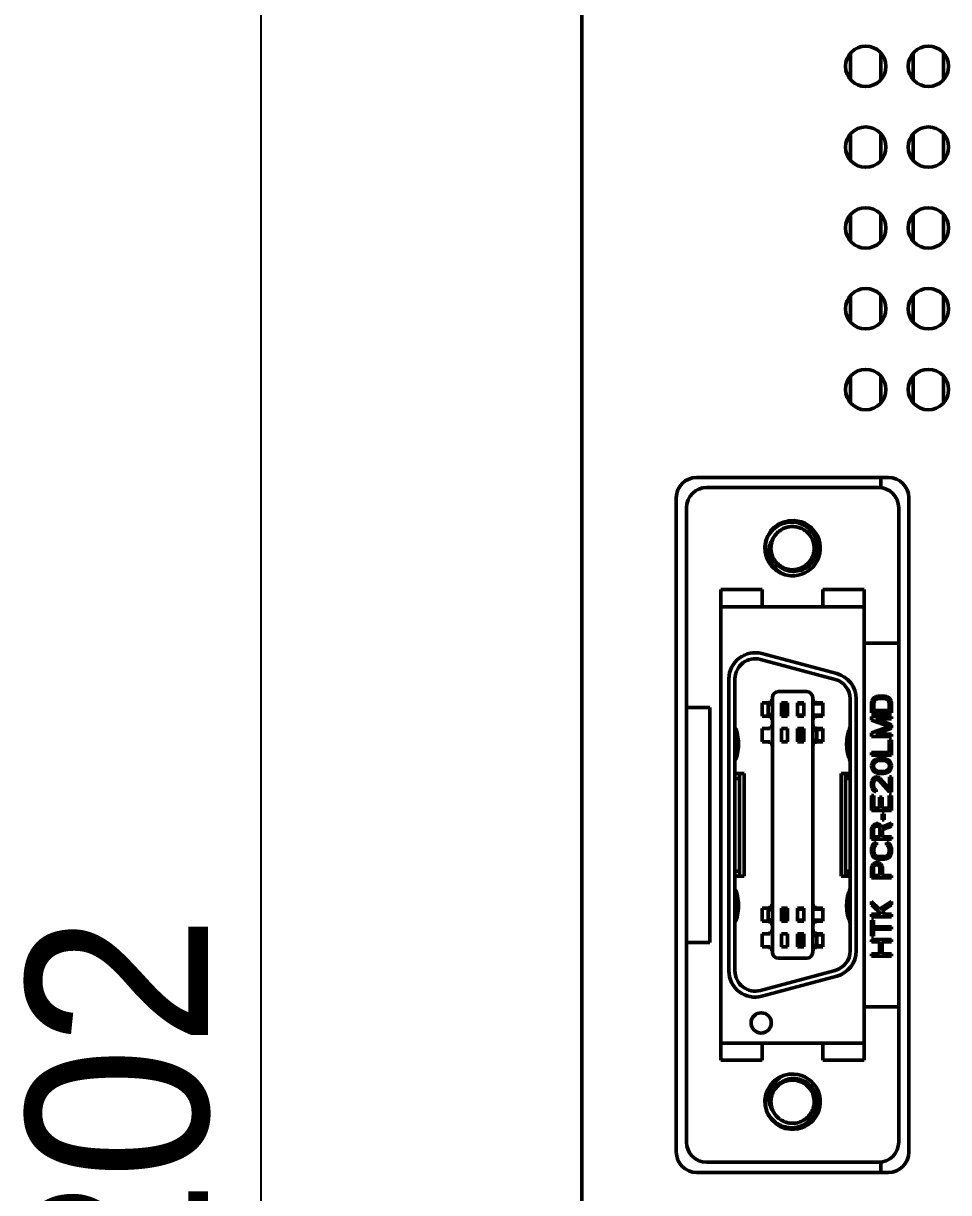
# Model space of a CAD drawing. Header units: millimetres. Extents: x 1391 to 4749, y -272 to 879.
# Drawn here: x 1797.2 to 1843, y 343.6 to 401.4 of the extents above; entities that cross this region are included whole.
import ezdxf

# ---------------------------------------------------------------- set-up
doc = ezdxf.new("R2010")
doc.units = ezdxf.units.MM
doc.header["$LTSCALE"] = 3
doc.layers.get('0').update_dxf_attribs({"lineweight": 25})
doc.layers.add('외형선(ISO)', color=7, linetype='Continuous', lineweight=50)
doc.layers.add('치수(ISO)', color=7, linetype='Continuous', lineweight=25)
doc.styles.add('레이블 문자 (JIS)', font='')
doc.styles.get('레이블 문자 (JIS)').set_extended_font_data('Gulim')
doc.dimstyles.new('복사 대상기본값 (JIS)', dxfattribs={"dimscale": 3, "dimtxt": 3, "dimasz": 2, "dimexe": 1, "dimexo": 0.5, "dimgap": 0.8, "dimtad": 1, "dimdsep": 46, "dimtxsty": '레이블 문자 (JIS)', "dimblk": 'Filled-1', "dimcen": 0.09, "dimdle": 10, "dimclrd": 256, "dimclre": 256, "dimclrt": 256, "dimazin": 2, "dimtfac": 0.666667, "dimtmove": 0, "dimatfit": 3, "dimldrblk": 'OPEN', "dimfxl": 1, "dimtolj": 1, "dimtzin": 0, "dimlwd": -1, "dimlwe": -1, "dimarcsym": 0})

# ---------------------------------------------------------------- blocks, each defined once
blk = doc.blocks.new('Filled-1')
at = {"color": 0}
for p, q in [((0, 0), (-1, 0.25)), ((-1, 0.25), (-1, -0.25)), ((-1, 0), (0, 0)), ((-1, -0.25), (0, 0))]:
    blk.add_line(p, q, dxfattribs=at)
at = {"color": 0, "flags": 128}
blk.add_lwpolyline([(-1, -0.25), (0, 0), (-1, 0.25), (-1, -0.25)], dxfattribs=at)
at = {"color": 0}
blk.add_solid([(-1, -0.25), (0, 0), (-1, 0.25), (-1, -0.25)], dxfattribs=at)
blk = doc.blocks.new('*D20')
at = {"layer": 'Defpoints', "color": 0}
for p in [(1808.941, 451.269), (1838.051, 451.269), (1824.801, 249.769)]:
    blk.add_point(p, dxfattribs=at)
at = {"layer": '치수(ISO)'}
for p, q in [((1836.551, 451.269), (1805.941, 451.269)), ((1808.941, 255.769), (1808.941, 445.269)), ((1823.301, 249.769), (1805.941, 249.769))]:
    blk.add_line(p, q, dxfattribs=at)
at = {"layer": '치수(ISO)', "linetype": 'ByBlock', "xscale": 6, "yscale": 6, "zscale": 6}
for p, rotation in [((1808.941, 451.269), 90), ((1808.941, 249.769), 270)]:
    blk.add_blockref('Filled-1', p, dxfattribs=dict(at, rotation=rotation))
at = {"layer": '치수(ISO)', "insert": (1797.313, 347.499), "char_height": 9, "attachment_point": 2, "rotation": 90, "style": '레이블 문자 (JIS)'}
blk.add_mtext('\\A1;202', dxfattribs=at)
blk = doc.blocks.new('_Open')
at = {"color": 0, "linetype": 'ByBlock', "lineweight": -2}
for p, q in [((-1, 0.1667), (0, 0)), ((-1, -0.1667), (0, 0)), ((0, 0), (-1, 0))]:
    blk.add_line(p, q, dxfattribs=at)

msp = doc.modelspace()

# ---------------------------------------------------------------- linework, layer by layer
at = {"layer": '외형선(ISO)', "color": 0}
for p, q in [((1824.801, 259.269), (1824.801, 441.269)), ((1838.101, 399.981), (1838.101, 398.658)), ((1839.601, 398.658), (1839.601, 399.981)), ((1839.601, 399.981), (1839.601, 398.658)), ((1841.201, 399.981), (1841.201, 398.658)), ((1842.701, 399.981), (1842.701, 398.658)), ((1838.101, 395.981), (1838.101, 394.658)), ((1839.601, 394.658), (1839.601, 395.981)), ((1839.601, 395.981), (1839.601, 394.658)), ((1841.201, 395.981), (1841.201, 394.658)), ((1842.701, 395.981), (1842.701, 394.658)), ((1838.101, 391.981), (1838.101, 390.658)), ((1839.601, 390.658), (1839.601, 391.981)), ((1839.601, 391.981), (1839.601, 390.658)), ((1841.201, 391.981), (1841.201, 390.658)), ((1842.701, 391.981), (1842.701, 390.658)), ((1838.101, 387.981), (1838.101, 386.658)), ((1839.601, 386.658), (1839.601, 387.981)), ((1839.601, 387.981), (1839.601, 386.658)), ((1841.201, 387.981), (1841.201, 386.658)), ((1842.701, 387.981), (1842.701, 386.658)), ((1838.101, 383.981), (1838.101, 382.658)), ((1839.601, 382.658), (1839.601, 383.981)), ((1839.601, 383.981), (1839.601, 382.658)), ((1841.201, 383.981), (1841.201, 382.658)), ((1842.701, 383.981), (1842.701, 382.658)), ((1830.481, 378.969), (1839.981, 378.969)), ((1839.601, 378.462), (1839.601, 378.969)), ((1829.481, 345.569), (1829.481, 377.969)), ((1839.481, 378.469), (1830.981, 378.469)), ((1840.981, 377.969), (1840.981, 345.569)), ((1829.981, 377.469), (1829.981, 367.584)), ((1840.481, 370.769), (1840.481, 377.469)), ((1833.929, 375.821), (1833.929, 375.821)), ((1831.681, 372.569), (1831.681, 373.419)), ((1833.731, 373.419), (1831.681, 373.419)), ((1833.731, 373.419), (1833.731, 372.569)), ((1836.731, 373.419), (1838.781, 373.419)), ((1836.731, 373.419), (1836.731, 372.569)), ((1838.781, 373.419), (1838.781, 372.569)), ((1833.731, 372.569), (1831.681, 372.569)), ((1831.681, 372.569), (1831.681, 350.969)), ((1836.731, 372.569), (1833.731, 372.569)), ((1838.781, 372.569), (1836.731, 372.569)), ((1838.781, 350.969), (1838.781, 372.569)), ((1838.781, 370.769), (1840.481, 370.769)), ((1840.481, 352.769), (1840.481, 370.769)), ((1833.64, 369.96), (1837.34, 368.969)), ((1833.718, 370.25), (1837.418, 369.258)), ((1832.081, 354.544), (1832.081, 368.994)), ((1832.381, 354.544), (1832.381, 368.994)), ((1835.931, 368.369), (1834.531, 368.369)), ((1839.365, 368.123), (1839.28, 368.082)), ((1839.472, 368.144), (1839.365, 368.123)), ((1839.791, 368.144), (1839.472, 368.144)), ((1839.897, 368.123), (1839.791, 368.144)), ((1839.982, 368.082), (1839.897, 368.123)), ((1829.981, 355.954), (1829.981, 367.584)), ((1829.981, 367.584), (1831.131, 367.584)), ((1831.131, 355.954), (1831.131, 367.584)), ((1833.731, 367.809), (1833.731, 367.159)), ((1833.731, 367.809), (1834.131, 367.809)), ((1834.031, 367.734), (1834.231, 367.734)), ((1834.031, 367.734), (1834.031, 367.234)), ((1834.131, 367.919), (1834.131, 367.809)), ((1834.131, 367.919), (1834.231, 367.919)), ((1834.131, 367.814), (1834.161, 367.784)), ((1834.131, 367.753), (1834.131, 367.809)), ((1834.231, 367.784), (1834.161, 367.784)), ((1834.231, 368.069), (1834.231, 355.469)), ((1834.681, 367.159), (1834.681, 367.809)), ((1834.681, 367.809), (1834.981, 367.809)), ((1834.681, 367.759), (1834.931, 367.759)), ((1834.831, 367.734), (1834.681, 367.734)), ((1834.831, 367.234), (1834.831, 367.734)), ((1834.931, 367.759), (1834.981, 367.759)), ((1834.981, 367.809), (1834.981, 367.159)), ((1835.481, 367.809), (1835.781, 367.809)), ((1835.481, 367.159), (1835.481, 367.809)), ((1835.481, 367.759), (1835.781, 367.759)), ((1835.781, 367.809), (1835.781, 367.159)), ((1836.231, 368.069), (1836.231, 355.469)), ((1836.331, 367.919), (1836.231, 367.919)), ((1836.231, 367.759), (1836.731, 367.759)), ((1836.331, 367.809), (1836.331, 367.919)), ((1836.331, 367.809), (1836.731, 367.809)), ((1836.731, 367.159), (1836.731, 367.809)), ((1838.081, 368.003), (1838.081, 355.536)), ((1838.381, 368.003), (1838.381, 355.536)), ((1839.153, 367.915), (1839.131, 367.811)), ((1839.131, 367.311), (1839.131, 367.811)), ((1839.195, 367.998), (1839.153, 367.915)), ((1839.28, 368.082), (1839.195, 367.998)), ((1839.259, 367.811), (1839.28, 367.894)), ((1839.259, 367.811), (1839.259, 367.436)), ((1839.28, 367.894), (1839.323, 367.957)), ((1839.323, 367.957), (1839.387, 367.998)), ((1839.387, 367.998), (1839.472, 368.019)), ((1839.472, 368.019), (1839.791, 368.019)), ((1839.791, 368.019), (1839.876, 367.998)), ((1839.876, 367.998), (1839.94, 367.957)), ((1839.94, 367.957), (1839.982, 367.894)), ((1840.067, 367.998), (1839.982, 368.082)), ((1839.982, 367.894), (1840.004, 367.811)), ((1840.004, 367.811), (1840.004, 367.436)), ((1840.11, 367.915), (1840.067, 367.998)), ((1840.131, 367.811), (1840.11, 367.915)), ((1840.131, 367.311), (1840.131, 367.811)), ((1834.131, 367.159), (1833.731, 367.159)), ((1834.031, 367.234), (1834.231, 367.234)), ((1834.131, 367.159), (1834.131, 367.215)), ((1834.161, 367.184), (1834.131, 367.154)), ((1834.131, 367.159), (1834.131, 367.049)), ((1834.131, 367.049), (1834.231, 367.049)), ((1834.161, 367.184), (1834.231, 367.184)), ((1834.681, 367.234), (1834.831, 367.234)), ((1834.681, 367.209), (1834.931, 367.209)), ((1834.981, 367.159), (1834.681, 367.159)), ((1834.931, 367.209), (1834.981, 367.209)), ((1835.481, 367.209), (1835.781, 367.209)), ((1835.781, 367.159), (1835.481, 367.159)), ((1836.231, 367.209), (1836.731, 367.209)), ((1836.231, 367.049), (1836.331, 367.049)), ((1836.331, 367.159), (1836.731, 367.159)), ((1836.331, 367.159), (1836.331, 367.049)), ((1839.131, 367.311), (1840.131, 367.311)), ((1840.131, 367.144), (1839.131, 367.144)), ((1839.131, 367.144), (1839.131, 366.957)), ((1839.131, 366.957), (1840.025, 366.644)), ((1840.004, 367.436), (1839.259, 367.436)), ((1840.131, 366.728), (1839.344, 367.019)), ((1840.131, 367.019), (1839.344, 367.019)), ((1840.131, 367.019), (1840.131, 367.144)), ((1833.731, 366.539), (1833.731, 365.889)), ((1833.731, 366.539), (1834.131, 366.539)), ((1834.131, 366.649), (1834.131, 366.539)), ((1834.231, 366.649), (1834.131, 366.649)), ((1834.681, 365.889), (1834.681, 366.539)), ((1834.681, 366.539), (1834.981, 366.539)), ((1834.981, 366.539), (1834.981, 365.889)), ((1835.481, 365.889), (1835.481, 366.539)), ((1835.481, 366.539), (1835.781, 366.539)), ((1835.781, 366.464), (1835.631, 366.464)), ((1835.631, 365.964), (1835.631, 366.464)), ((1835.781, 366.539), (1835.781, 365.889)), ((1836.331, 366.649), (1836.231, 366.649)), ((1836.301, 366.514), (1836.231, 366.514)), ((1836.431, 366.464), (1836.231, 366.464)), ((1836.301, 366.514), (1836.331, 366.544)), ((1836.331, 366.649), (1836.331, 366.539)), ((1836.731, 366.539), (1836.331, 366.539)), ((1836.331, 366.539), (1836.331, 366.483)), ((1836.731, 366.489), (1836.331, 366.489)), ((1836.431, 365.964), (1836.431, 366.464)), ((1836.731, 365.889), (1836.731, 366.539)), ((1840.025, 366.644), (1839.131, 366.332)), ((1839.344, 366.269), (1840.131, 366.561)), ((1840.131, 366.561), (1840.131, 366.728)), ((1832.556, 365.737), (1832.556, 365.801)), ((1834.131, 365.889), (1833.731, 365.889)), ((1834.131, 365.889), (1834.131, 365.779)), ((1834.131, 365.779), (1834.231, 365.779)), ((1834.981, 365.889), (1834.681, 365.889)), ((1835.781, 365.889), (1835.481, 365.889)), ((1835.631, 365.964), (1835.781, 365.964)), ((1836.231, 365.964), (1836.431, 365.964)), ((1836.231, 365.914), (1836.301, 365.914)), ((1836.231, 365.779), (1836.331, 365.779)), ((1836.331, 365.884), (1836.301, 365.914)), ((1836.331, 365.945), (1836.331, 365.889)), ((1836.731, 365.939), (1836.331, 365.939)), ((1836.331, 365.889), (1836.731, 365.889)), ((1836.331, 365.889), (1836.331, 365.779)), ((1837.906, 365.737), (1837.906, 365.801)), ((1839.131, 366.332), (1839.131, 366.144)), ((1839.131, 366.144), (1840.131, 366.144)), ((1840.131, 366.269), (1839.344, 366.269)), ((1840.131, 365.978), (1840.004, 365.978)), ((1840.004, 365.978), (1840.004, 365.353)), ((1840.131, 366.144), (1840.131, 366.269)), ((1840.131, 365.228), (1840.131, 365.978)), ((1840.004, 365.353), (1839.131, 365.353)), ((1839.131, 365.353), (1839.131, 365.228)), ((1840.131, 365.228), (1839.131, 365.228)), ((1839.153, 364.811), (1839.131, 364.686)), ((1839.131, 364.686), (1839.153, 364.561)), ((1839.216, 364.915), (1839.153, 364.811)), ((1839.28, 364.978), (1839.216, 364.915)), ((1839.238, 364.686), (1839.259, 364.79)), ((1839.259, 364.582), (1839.238, 364.686)), ((1839.259, 364.79), (1839.301, 364.853)), ((1839.365, 365.019), (1839.28, 364.978)), ((1839.301, 364.853), (1839.429, 364.936)), ((1839.429, 365.04), (1839.365, 365.019)), ((1839.535, 365.061), (1839.429, 365.04)), ((1839.429, 364.936), (1839.557, 364.957)), ((1839.727, 365.061), (1839.535, 365.061)), ((1839.557, 364.957), (1839.706, 364.957)), ((1839.706, 364.957), (1839.833, 364.936)), ((1839.833, 365.04), (1839.727, 365.061)), ((1839.897, 365.019), (1839.833, 365.04)), ((1839.833, 364.936), (1839.961, 364.853)), ((1839.982, 364.978), (1839.897, 365.019)), ((1839.961, 364.853), (1840.004, 364.79)), ((1840.046, 364.915), (1839.982, 364.978)), ((1840.004, 364.79), (1840.025, 364.686)), ((1840.025, 364.686), (1840.004, 364.582)), ((1840.11, 364.811), (1840.046, 364.915)), ((1840.131, 364.686), (1840.11, 364.811)), ((1840.11, 364.561), (1840.131, 364.686)), ((1832.381, 364.309), (1832.831, 364.309)), ((1832.381, 364.059), (1832.606, 364.059)), ((1832.606, 359.229), (1832.606, 364.309)), ((1832.831, 359.229), (1832.831, 364.309)), ((1837.631, 364.309), (1837.631, 359.229)), ((1838.081, 364.309), (1837.631, 364.309)), ((1837.856, 364.309), (1837.856, 359.229)), ((1837.856, 364.059), (1838.081, 364.059)), ((1837.901, 364.059), (1837.901, 364.309)), ((1839.153, 364.561), (1839.216, 364.457)), ((1839.195, 364.04), (1839.153, 363.957)), ((1839.28, 364.123), (1839.195, 364.04)), ((1839.216, 364.457), (1839.28, 364.394)), ((1839.301, 364.519), (1839.259, 364.582)), ((1839.28, 364.394), (1839.365, 364.353)), ((1839.365, 364.144), (1839.28, 364.123)), ((1839.429, 364.436), (1839.301, 364.519)), ((1839.365, 364.353), (1839.429, 364.332)), ((1839.408, 364.144), (1839.365, 364.144)), ((1839.493, 364.123), (1839.408, 364.144)), ((1839.429, 364.436), (1839.557, 364.415)), ((1839.429, 364.332), (1839.535, 364.311)), ((1839.557, 364.082), (1839.493, 364.123)), ((1839.727, 364.311), (1839.535, 364.311)), ((1839.706, 364.415), (1839.557, 364.415)), ((1840.025, 363.561), (1839.557, 364.082)), ((1839.833, 364.436), (1839.706, 364.415)), ((1839.727, 364.311), (1839.833, 364.332)), ((1839.961, 364.519), (1839.833, 364.436)), ((1839.833, 364.332), (1839.897, 364.353)), ((1839.897, 364.353), (1839.982, 364.394)), ((1840.004, 364.582), (1839.961, 364.519)), ((1839.982, 364.394), (1840.046, 364.457)), ((1840.131, 364.144), (1840.025, 364.144)), ((1840.025, 364.144), (1840.025, 363.561)), ((1840.046, 364.457), (1840.11, 364.561)), ((1840.131, 363.394), (1840.131, 364.144)), ((1839.153, 363.957), (1839.131, 363.832)), ((1839.131, 363.832), (1839.131, 363.748)), ((1839.131, 363.748), (1839.153, 363.603)), ((1839.153, 363.603), (1839.195, 363.519)), ((1839.195, 363.519), (1839.28, 363.436)), ((1839.238, 363.811), (1839.259, 363.915)), ((1839.238, 363.728), (1839.238, 363.811)), ((1839.259, 363.623), (1839.238, 363.728)), ((1839.259, 363.915), (1839.301, 363.978)), ((1839.301, 363.561), (1839.259, 363.623)), ((1839.301, 363.978), (1839.365, 364.019)), ((1839.365, 363.519), (1839.301, 363.561)), ((1839.365, 364.019), (1839.408, 364.019)), ((1839.365, 363.415), (1839.365, 363.519)), ((1839.408, 364.019), (1839.493, 363.978)), ((1839.493, 363.978), (1840.025, 363.394)), ((1839.259, 363.228), (1839.131, 363.228)), ((1839.131, 363.228), (1839.131, 362.478)), ((1839.259, 362.603), (1839.259, 363.228)), ((1839.28, 363.436), (1839.365, 363.415)), ((1839.663, 363.144), (1839.535, 363.144)), ((1839.535, 363.144), (1839.535, 362.603)), ((1839.663, 362.603), (1839.663, 363.144)), ((1840.131, 363.228), (1840.004, 363.228)), ((1840.004, 362.603), (1840.004, 363.228)), ((1840.131, 363.394), (1840.025, 363.394)), ((1840.131, 362.478), (1840.131, 363.228)), ((1839.131, 362.478), (1840.131, 362.478)), ((1839.535, 362.603), (1839.259, 362.603)), ((1840.004, 362.603), (1839.663, 362.603)), ((1839.663, 362.311), (1839.663, 362.019)), ((1839.663, 362.311), (1839.77, 362.311)), ((1839.77, 362.019), (1839.77, 362.311)), ((1839.216, 361.748), (1839.153, 361.665)), ((1839.301, 361.811), (1839.216, 361.748)), ((1839.365, 361.832), (1839.301, 361.811)), ((1839.45, 361.832), (1839.365, 361.832)), ((1839.514, 361.811), (1839.45, 361.832)), ((1839.599, 361.748), (1839.514, 361.811)), ((1839.642, 361.665), (1839.599, 361.748)), ((1840.131, 361.853), (1839.642, 361.665)), ((1839.663, 362.019), (1839.77, 362.019)), ((1840.131, 361.707), (1840.131, 361.853)), ((1839.153, 361.665), (1839.131, 361.561)), ((1839.131, 361.561), (1839.131, 361.061)), ((1839.238, 361.582), (1839.259, 361.644)), ((1839.238, 361.186), (1839.238, 361.582)), ((1839.557, 361.186), (1839.238, 361.186)), ((1839.301, 361.686), (1839.259, 361.644)), ((1839.301, 361.686), (1839.365, 361.707)), ((1839.365, 361.707), (1839.429, 361.707)), ((1839.429, 361.707), (1839.493, 361.686)), ((1839.535, 361.644), (1839.493, 361.686)), ((1839.535, 361.644), (1839.557, 361.582)), ((1839.557, 361.186), (1839.557, 361.582)), ((1839.684, 361.54), (1840.131, 361.707)), ((1839.684, 361.54), (1839.684, 361.186)), ((1840.131, 361.186), (1839.684, 361.186)), ((1840.131, 361.061), (1840.131, 361.186)), ((1839.131, 361.061), (1840.131, 361.061)), ((1839.153, 360.707), (1839.131, 360.603)), ((1839.131, 360.603), (1839.131, 360.415)), ((1839.195, 360.79), (1839.153, 360.707)), ((1839.28, 360.873), (1839.195, 360.79)), ((1839.259, 360.603), (1839.28, 360.686)), ((1839.259, 360.415), (1839.259, 360.603)), ((1839.387, 360.894), (1839.28, 360.873)), ((1839.28, 360.686), (1839.323, 360.748)), ((1839.323, 360.748), (1839.387, 360.769)), ((1839.387, 360.769), (1839.387, 360.894)), ((1839.982, 360.873), (1839.876, 360.894)), ((1839.876, 360.769), (1839.876, 360.894)), ((1839.876, 360.769), (1839.94, 360.748)), ((1839.94, 360.748), (1839.982, 360.686)), ((1840.067, 360.79), (1839.982, 360.873)), ((1839.982, 360.686), (1840.004, 360.603)), ((1840.004, 360.603), (1840.004, 360.415)), ((1840.11, 360.707), (1840.067, 360.79)), ((1840.131, 360.603), (1840.11, 360.707)), ((1840.131, 360.415), (1840.131, 360.603)), ((1839.131, 360.415), (1839.153, 360.311)), ((1839.153, 360.311), (1839.195, 360.228)), ((1839.195, 360.228), (1839.28, 360.144)), ((1839.28, 360.332), (1839.259, 360.415)), ((1839.323, 360.269), (1839.28, 360.332)), ((1839.28, 360.144), (1839.365, 360.103)), ((1839.387, 360.228), (1839.323, 360.269)), ((1839.365, 360.103), (1839.472, 360.082)), ((1839.472, 360.207), (1839.387, 360.228)), ((1839.791, 360.207), (1839.472, 360.207)), ((1839.472, 360.082), (1839.791, 360.082)), ((1839.876, 360.228), (1839.791, 360.207)), ((1839.791, 360.082), (1839.897, 360.103)), ((1839.94, 360.269), (1839.876, 360.228)), ((1839.897, 360.103), (1839.982, 360.144)), ((1839.982, 360.332), (1839.94, 360.269)), ((1840.004, 360.415), (1839.982, 360.332)), ((1839.982, 360.144), (1840.067, 360.228)), ((1840.067, 360.228), (1840.11, 360.311)), ((1840.11, 360.311), (1840.131, 360.415)), ((1832.381, 359.479), (1832.606, 359.479)), ((1837.856, 359.479), (1838.081, 359.479)), ((1837.901, 359.229), (1837.901, 359.479)), ((1839.153, 359.748), (1839.131, 359.644)), ((1839.131, 359.644), (1839.131, 359.144)), ((1839.216, 359.832), (1839.153, 359.748)), ((1839.301, 359.894), (1839.216, 359.832)), ((1839.238, 359.665), (1839.259, 359.728)), ((1839.238, 359.269), (1839.238, 359.665)), ((1839.301, 359.769), (1839.259, 359.728)), ((1839.301, 359.894), (1839.365, 359.915)), ((1839.301, 359.769), (1839.365, 359.79)), ((1839.45, 359.915), (1839.365, 359.915)), ((1839.365, 359.79), (1839.429, 359.79)), ((1839.429, 359.79), (1839.493, 359.769)), ((1839.514, 359.894), (1839.45, 359.915)), ((1839.535, 359.728), (1839.493, 359.769)), ((1839.599, 359.832), (1839.514, 359.894)), ((1839.535, 359.728), (1839.557, 359.665)), ((1839.557, 359.269), (1839.557, 359.665)), ((1839.663, 359.748), (1839.599, 359.832)), ((1839.684, 359.644), (1839.663, 359.748)), ((1839.684, 359.269), (1839.684, 359.644)), ((1832.381, 359.229), (1832.831, 359.229)), ((1837.631, 359.229), (1838.081, 359.229)), ((1839.131, 359.144), (1840.131, 359.144)), ((1839.557, 359.269), (1839.238, 359.269)), ((1840.131, 359.269), (1839.684, 359.269)), ((1840.131, 359.144), (1840.131, 359.269)), ((1832.556, 357.737), (1832.556, 357.801)), ((1834.131, 357.759), (1834.131, 357.649)), ((1834.231, 357.759), (1834.131, 357.759)), ((1836.331, 357.759), (1836.231, 357.759)), ((1836.331, 357.649), (1836.331, 357.759)), ((1837.906, 357.737), (1837.906, 357.801)), ((1839.535, 357.603), (1839.131, 357.978)), ((1839.131, 357.978), (1839.131, 357.811)), ((1839.131, 357.811), (1839.621, 357.353)), ((1840.131, 357.978), (1839.535, 357.603)), ((1839.642, 357.498), (1840.131, 357.811)), ((1840.131, 357.811), (1840.131, 357.978)), ((1833.731, 357.649), (1833.731, 356.999)), ((1833.731, 357.649), (1834.131, 357.649)), ((1834.031, 357.574), (1834.231, 357.574)), ((1834.031, 357.574), (1834.031, 357.074)), ((1834.131, 357.654), (1834.161, 357.624)), ((1834.131, 357.593), (1834.131, 357.649)), ((1834.231, 357.624), (1834.161, 357.624)), ((1834.681, 356.999), (1834.681, 357.649)), ((1834.681, 357.649), (1834.981, 357.649)), ((1834.681, 357.599), (1834.931, 357.599)), ((1834.831, 357.574), (1834.681, 357.574)), ((1834.831, 357.074), (1834.831, 357.574)), ((1834.931, 357.599), (1834.981, 357.599)), ((1834.981, 357.649), (1834.981, 356.999)), ((1835.481, 356.999), (1835.481, 357.649)), ((1835.481, 357.649), (1835.781, 357.649)), ((1835.481, 357.599), (1835.781, 357.599)), ((1835.781, 357.649), (1835.781, 356.999)), ((1836.231, 357.599), (1836.731, 357.599)), ((1836.331, 357.649), (1836.731, 357.649)), ((1836.731, 356.999), (1836.731, 357.649)), ((1839.621, 357.353), (1839.131, 357.353)), ((1839.131, 357.353), (1839.131, 357.228)), ((1839.131, 357.228), (1840.131, 357.228)), ((1839.791, 357.353), (1839.642, 357.498)), ((1839.791, 357.353), (1840.131, 357.353)), ((1840.131, 357.228), (1840.131, 357.353)), ((1834.131, 356.999), (1833.731, 356.999)), ((1834.031, 357.074), (1834.231, 357.074)), ((1834.131, 356.999), (1834.131, 357.055)), ((1834.161, 357.024), (1834.131, 356.994)), ((1834.131, 356.999), (1834.131, 356.889)), ((1834.131, 356.889), (1834.231, 356.889)), ((1834.161, 357.024), (1834.231, 357.024)), ((1834.681, 357.074), (1834.831, 357.074)), ((1834.681, 357.049), (1834.931, 357.049)), ((1834.981, 356.999), (1834.681, 356.999)), ((1834.931, 357.049), (1834.981, 357.049)), ((1835.481, 357.049), (1835.781, 357.049)), ((1835.781, 356.999), (1835.481, 356.999)), ((1836.231, 357.049), (1836.731, 357.049)), ((1836.231, 356.889), (1836.331, 356.889)), ((1836.331, 356.999), (1836.731, 356.999)), ((1836.331, 356.999), (1836.331, 356.889)), ((1839.238, 357.061), (1839.131, 357.061)), ((1839.131, 356.269), (1839.131, 357.061)), ((1839.238, 356.728), (1839.238, 357.061)), ((1840.131, 356.728), (1839.238, 356.728)), ((1839.238, 356.269), (1839.238, 356.603)), ((1839.238, 356.603), (1840.131, 356.603)), ((1840.131, 356.603), (1840.131, 356.728)), ((1829.981, 346.069), (1829.981, 355.954)), ((1831.131, 355.954), (1829.981, 355.954)), ((1833.731, 356.379), (1833.731, 355.729)), ((1833.731, 356.379), (1834.131, 356.379)), ((1834.131, 356.489), (1834.131, 356.379)), ((1834.231, 356.489), (1834.131, 356.489)), ((1834.681, 355.729), (1834.681, 356.379)), ((1834.681, 356.379), (1834.981, 356.379)), ((1834.981, 356.379), (1834.981, 355.729)), ((1835.481, 355.729), (1835.481, 356.379)), ((1835.481, 356.379), (1835.781, 356.379)), ((1835.781, 356.304), (1835.631, 356.304)), ((1835.631, 355.804), (1835.631, 356.304)), ((1835.781, 356.379), (1835.781, 355.729)), ((1836.331, 356.489), (1836.231, 356.489)), ((1836.301, 356.354), (1836.231, 356.354)), ((1836.431, 356.304), (1836.231, 356.304)), ((1836.301, 356.354), (1836.331, 356.384)), ((1836.331, 356.379), (1836.331, 356.489)), ((1836.331, 356.379), (1836.731, 356.379)), ((1836.331, 356.379), (1836.331, 356.323)), ((1836.731, 356.329), (1836.331, 356.329)), ((1836.431, 355.804), (1836.431, 356.304)), ((1836.731, 355.729), (1836.731, 356.379)), ((1839.131, 356.269), (1839.238, 356.269)), ((1839.131, 356.103), (1840.131, 356.103)), ((1839.131, 355.978), (1839.131, 356.103)), ((1839.535, 355.978), (1839.131, 355.978)), ((1839.535, 355.394), (1839.535, 355.978)), ((1839.663, 355.394), (1839.663, 355.978)), ((1840.131, 355.978), (1839.663, 355.978)), ((1840.131, 356.103), (1840.131, 355.978)), ((1834.131, 355.729), (1833.731, 355.729)), ((1834.131, 355.729), (1834.131, 355.619)), ((1834.131, 355.619), (1834.231, 355.619)), ((1834.981, 355.729), (1834.681, 355.729)), ((1835.781, 355.729), (1835.481, 355.729)), ((1835.631, 355.804), (1835.781, 355.804)), ((1836.231, 355.804), (1836.431, 355.804)), ((1836.231, 355.754), (1836.301, 355.754)), ((1836.231, 355.619), (1836.331, 355.619)), ((1836.331, 355.724), (1836.301, 355.754)), ((1836.331, 355.785), (1836.331, 355.729)), ((1836.731, 355.779), (1836.331, 355.779)), ((1836.331, 355.729), (1836.731, 355.729)), ((1836.331, 355.729), (1836.331, 355.619)), ((1839.131, 355.394), (1839.535, 355.394)), ((1839.131, 355.269), (1839.131, 355.394)), ((1839.663, 355.394), (1840.131, 355.394)), ((1840.131, 355.394), (1840.131, 355.269)), ((1835.931, 355.169), (1834.531, 355.169)), ((1840.131, 355.269), (1839.131, 355.269)), ((1837.34, 354.57), (1833.64, 353.578)), ((1837.418, 354.28), (1833.718, 353.288)), ((1840.481, 352.769), (1838.781, 352.769)), ((1840.481, 352.769), (1840.481, 346.069)), ((1831.681, 350.969), (1833.731, 350.969)), ((1831.681, 350.969), (1831.681, 350.119)), ((1833.731, 350.969), (1836.731, 350.969)), ((1833.731, 350.969), (1833.731, 350.119)), ((1836.731, 350.969), (1838.781, 350.969)), ((1836.731, 350.119), (1836.731, 350.969)), ((1838.781, 350.119), (1838.781, 350.969)), ((1833.731, 350.119), (1831.681, 350.119)), ((1838.781, 350.119), (1836.731, 350.119)), ((1833.929, 347.717), (1833.929, 347.717)), ((1830.981, 345.069), (1839.481, 345.069)), ((1839.601, 344.569), (1839.601, 345.076)), ((1839.981, 344.569), (1830.481, 344.569))]:
    msp.add_line(p, q, dxfattribs=at)
for centre, radius in [((1838.851, 399.319), 1), ((1841.951, 399.319), 1), ((1838.851, 395.319), 1), ((1841.951, 395.319), 1), ((1838.851, 391.319), 1), ((1841.951, 391.319), 1), ((1838.851, 387.319), 1), ((1841.951, 387.319), 1), ((1838.851, 383.319), 1), ((1841.951, 383.319), 1), ((1833.681, 351.969), 0.5)]:
    msp.add_circle(centre, radius, dxfattribs=at)
for centre, radius, start, end in [((1830.481, 377.969), 1, 90, 180), ((1839.981, 377.969), 1, 0, 90), ((1830.981, 377.469), 1, 90, 180), ((1839.481, 377.469), 1, 0, 90), ((1835.231, 375.469), 1.369, 86.4, 266.4), ((1835.231, 375.469), 1.369, 266.4, 86.4), ((1835.231, 375.469), 1.069, 149.79446, 170.00633), ((1833.381, 368.994), 1.3, 75, 180), ((1833.381, 368.994), 1, 75, 180), ((1837.081, 368.003), 1.3, 0, 75), ((1837.081, 368.003), 1, 0, 75), ((1834.531, 368.069), 0.3, 90, 180), ((1835.931, 368.069), 0.3, 0, 90), ((1830.556, 365.801), 2, 360, 24.14685), ((1839.906, 365.801), 2, 155.85315, 180.00001), ((1830.556, 365.737), 2, 335.85315, 0), ((1830.556, 357.801), 2, 360, 24.14685), ((1839.906, 357.801), 2, 155.85315, 180.00001), ((1830.556, 357.737), 2, 335.85315, 0), ((1834.531, 355.469), 0.3, 180, 270), ((1835.931, 355.469), 0.3, 270, 0), ((1837.081, 355.536), 1, 285, 0), ((1837.081, 355.536), 1.3, 285, 0), ((1833.381, 354.544), 1.3, 180, 285), ((1833.381, 354.544), 1, 180, 285), ((1835.231, 348.069), 1.369, 86.4, 266.4), ((1835.231, 348.069), 1.369, 266.4, 86.4), ((1835.231, 348.069), 1.069, 189.99367, 210.16575), ((1830.481, 345.569), 1, 180, 270), ((1830.981, 346.069), 1, 180, 270), ((1839.481, 346.069), 1, 270, 0), ((1839.981, 345.569), 1, 270, 0)]:
    msp.add_arc(centre, radius, start, end, dxfattribs=at)
for centre, major_axis, ratio, start_param, end_param in [((1763.612, 426.662), (71.341, -58.926), 0.019263, 6.2384, 6.242728), ((1763.612, 308.306), (71.341, 58.926), 0.019263, 0.040457, 0.044785), ((1906.85, 425.392), (-71.341, -58.926), 0.019263, 0.040457, 0.044785), ((1906.85, 307.036), (-71.341, 58.926), 0.019263, 6.2384, 6.242728), ((1839.906, 365.737), (0.42, -1.955), 0.999948, 4.500916, 4.922361), ((1839.906, 357.737), (-0.417, 1.956), 0.999948, 1.360825, 1.782269), ((1763.612, 416.502), (71.341, -58.926), 0.019263, 6.2384, 6.242728), ((1763.612, 298.146), (71.341, 58.926), 0.019263, 0.040457, 0.044785), ((1906.85, 415.232), (-71.341, -58.926), 0.019263, 0.040457, 0.044785), ((1906.85, 296.876), (-71.341, 58.926), 0.019263, 6.2384, 6.242728)]:
    msp.add_ellipse(centre, major_axis=major_axis, ratio=ratio, start_param=start_param, end_param=end_param, dxfattribs=at)
for points, knots in [([(1835.231, 376.76), (1835.096, 376.765), (1834.961, 376.748), (1834.686, 376.669), (1834.548, 376.603), (1834.309, 376.432), (1834.207, 376.33), (1834.038, 376.096), (1833.972, 375.962), (1833.929, 375.821)], [0.0000046, 0.0000046, 0.0000046, 0.0000046, 0.0405491, 0.0405491, 0.0859375, 0.0859375, 0.1288493, 0.1288493, 0.173431, 0.173431, 0.173431, 0.173431]), ([(1834.307, 376.007), (1834.328, 376.042), (1834.35, 376.076), (1834.433, 376.187), (1834.501, 376.256), (1834.638, 376.362), (1834.703, 376.402), (1834.836, 376.465), (1834.904, 376.489), (1835.048, 376.525), (1835.125, 376.536), (1835.296, 376.54), (1835.39, 376.53), (1835.548, 376.492), (1835.612, 376.471), (1835.762, 376.402), (1835.845, 376.35), (1835.981, 376.235), (1836.036, 376.177), (1836.135, 376.046), (1836.179, 375.972), (1836.263, 375.777), (1836.292, 375.652), (1836.299, 375.525)], [0.0000777, 0.0000777, 0.0000777, 0.0000777, 0.0122905, 0.0122905, 0.0415772, 0.0415772, 0.0642819, 0.0642819, 0.0859219, 0.0859219, 0.1090576, 0.1090576, 0.1374293, 0.1374293, 0.1576978, 0.1576978, 0.1871767, 0.1871767, 0.2110638, 0.2110638, 0.2367444, 0.2367444, 0.2749291, 0.2749291, 0.2749291, 0.2749291]), ([(1835.231, 376.76), (1835.244, 376.76), (1835.256, 376.759), (1835.283, 376.757), (1835.298, 376.756), (1835.312, 376.755)], [-0.008112216, -0.008112216, -0.008112216, -0.008112216, -0.00435273, -0.00435273, -0.000000528, -0.000000528, -0.000000528, -0.000000528]), ([(1835.312, 376.755), (1835.487, 376.738), (1835.646, 376.685), (1835.915, 376.543), (1836.036, 376.45), (1836.257, 376.203), (1836.331, 376.061), (1836.432, 375.781), (1836.458, 375.617), (1836.446, 375.379), (1836.436, 375.304), (1836.381, 375.077), (1836.314, 374.933), (1836.134, 374.685), (1836.025, 374.582), (1835.797, 374.437), (1835.685, 374.389), (1835.459, 374.33), (1835.345, 374.317), (1835.231, 374.321)], [-0.3411007, -0.3411007, -0.3411007, -0.3411007, -0.3069158, -0.3069158, -0.2734053, -0.2734053, -0.2332699, -0.2332699, -0.1843148, -0.1843148, -0.1617106, -0.1617106, -0.1148049, -0.1148049, -0.0703622, -0.0703622, -0.0342019, -0.0342019, -0.00006, -0.00006, -0.00006, -0.00006]), ([(1833.929, 375.821), (1833.892, 375.682), (1833.878, 375.537), (1833.896, 375.224), (1833.936, 375.055), (1834.065, 374.773), (1834.144, 374.656), (1834.364, 374.424), (1834.503, 374.323), (1834.655, 374.248)], [0.0000575, 0.0000575, 0.0000575, 0.0000575, 0.0431425, 0.0431425, 0.0941527, 0.0941527, 0.1362417, 0.1362417, 0.1837266, 0.1837266, 0.1837266, 0.1837266]), ([(1834.307, 376.007), (1834.249, 375.935), (1834.199, 375.855), (1834.122, 375.69), (1834.094, 375.605), (1834.05, 375.376), (1834.051, 375.233), (1834.105, 374.952), (1834.156, 374.814), (1834.274, 374.606), (1834.331, 374.528), (1834.473, 374.376), (1834.559, 374.305), (1834.655, 374.248)], [-0.2052971, -0.2052971, -0.2052971, -0.2052971, -0.1771195, -0.1771195, -0.1499367, -0.1499367, -0.106524, -0.106524, -0.0636076, -0.0636076, -0.0343101, -0.0343101, -0.0006124, -0.0006124, -0.0006124, -0.0006124]), ([(1834.178, 375.655), (1834.154, 375.542), (1834.148, 375.426), (1834.173, 375.187), (1834.207, 375.066), (1834.291, 374.891), (1834.326, 374.832), (1834.456, 374.657), (1834.568, 374.556), (1834.769, 374.436), (1834.847, 374.4), (1835.004, 374.35), (1835.081, 374.334), (1835.159, 374.326)], [0.0000318, 0.0000318, 0.0000318, 0.0000318, 0.034577, 0.034577, 0.0721473, 0.0721473, 0.092808, 0.092808, 0.1374402, 0.1374402, 0.1631401, 0.1631401, 0.1867951, 0.1867951, 0.1867951, 0.1867951]), ([(1834.178, 375.65), (1834.175, 375.633), (1834.172, 375.615), (1834.163, 375.539), (1834.161, 375.48), (1834.163, 375.422)], [-0.02302724, -0.02302724, -0.02302724, -0.02302724, -0.01772607, -0.01772607, -0.00004608, -0.00004608, -0.00004608, -0.00004608]), ([(1834.163, 375.422), (1834.167, 375.348), (1834.177, 375.275), (1834.209, 375.152), (1834.226, 375.102), (1834.278, 374.979), (1834.317, 374.909), (1834.404, 374.789), (1834.448, 374.738), (1834.563, 374.63), (1834.637, 374.576), (1834.776, 374.5), (1834.837, 374.473), (1834.961, 374.433), (1835.022, 374.419), (1835.133, 374.404), (1835.182, 374.4), (1835.231, 374.4)], [-0.1637368, -0.1637368, -0.1637368, -0.1637368, -0.1415377, -0.1415377, -0.1256857, -0.1256857, -0.1014852, -0.1014852, -0.081264, -0.081264, -0.0539013, -0.0539013, -0.0337589, -0.0337589, -0.0148685, -0.0148685, -0.0001066, -0.0001066, -0.0001066, -0.0001066]), ([(1836.299, 375.525), (1836.301, 375.489), (1836.301, 375.453), (1836.295, 375.335), (1836.282, 375.255), (1836.241, 375.113), (1836.217, 375.049), (1836.139, 374.895), (1836.079, 374.809), (1835.957, 374.681), (1835.902, 374.634), (1835.778, 374.547), (1835.71, 374.51), (1835.567, 374.452), (1835.495, 374.43), (1835.358, 374.406), (1835.295, 374.4), (1835.231, 374.4)], [0.0000092, 0.0000092, 0.0000092, 0.0000092, 0.010932, 0.010932, 0.0352526, 0.0352526, 0.0555584, 0.0555584, 0.0870563, 0.0870563, 0.1088097, 0.1088097, 0.1322757, 0.1322757, 0.1549691, 0.1549691, 0.1740474, 0.1740474, 0.1740474, 0.1740474]), ([(1835.159, 374.326), (1835.171, 374.325), (1835.183, 374.324), (1835.207, 374.322), (1835.219, 374.322), (1835.231, 374.321)], [0.000040169, 0.000040169, 0.000040169, 0.000040169, 0.0036464, 0.0036464, 0.007257218, 0.007257218, 0.007257218, 0.007257218]), ([(1834.131, 367.784), (1834.136, 367.767), (1834.134, 367.755), (1834.121, 367.738), (1834.111, 367.734), (1834.101, 367.734)], [0.0006324, 0.0006324, 0.0006324, 0.0006324, 0.1004947, 0.1004947, 0.2001173, 0.2001173, 0.2001173, 0.2001173]), ([(1834.161, 367.784), (1834.156, 367.784), (1834.151, 367.784), (1834.141, 367.784), (1834.136, 367.784), (1834.131, 367.784)], [-0.003752673, -0.003752673, -0.003752673, -0.003752673, -0.002194462, -0.002194462, -0.000770873, -0.000770873, -0.000770873, -0.000770873]), ([(1834.101, 367.234), (1834.111, 367.234), (1834.121, 367.23), (1834.134, 367.214), (1834.136, 367.201), (1834.131, 367.185)], [0.000001, 0.000001, 0.000001, 0.000001, 0.0996192, 0.0996192, 0.1994775, 0.1994775, 0.1994775, 0.1994775]), ([(1834.131, 367.184), (1834.136, 367.184), (1834.141, 367.184), (1834.151, 367.184), (1834.156, 367.184), (1834.161, 367.184)], [-0.0029828, -0.0029828, -0.0029828, -0.0029828, -0.001559201, -0.001559201, -0.000001, -0.000001, -0.000001, -0.000001]), ([(1836.331, 366.514), (1836.326, 366.514), (1836.322, 366.514), (1836.312, 366.514), (1836.306, 366.514), (1836.301, 366.514)], [-0.0029828, -0.0029828, -0.0029828, -0.0029828, -0.001559201, -0.001559201, -0.000001, -0.000001, -0.000001, -0.000001]), ([(1836.362, 366.464), (1836.352, 366.464), (1836.342, 366.468), (1836.329, 366.485), (1836.326, 366.497), (1836.331, 366.514)], [0.000001, 0.000001, 0.000001, 0.000001, 0.0996192, 0.0996192, 0.1994775, 0.1994775, 0.1994775, 0.1994775]), ([(1836.301, 365.914), (1836.306, 365.914), (1836.312, 365.914), (1836.322, 365.914), (1836.326, 365.914), (1836.331, 365.914)], [-0.003752681, -0.003752681, -0.003752681, -0.003752681, -0.002194471, -0.002194471, -0.000770878, -0.000770878, -0.000770878, -0.000770878]), ([(1836.331, 365.915), (1836.326, 365.931), (1836.329, 365.944), (1836.342, 365.96), (1836.352, 365.964), (1836.362, 365.964)], [0.0006326, 0.0006326, 0.0006326, 0.0006326, 0.1004947, 0.1004947, 0.2001173, 0.2001173, 0.2001173, 0.2001173]), ([(1834.131, 357.624), (1834.136, 357.607), (1834.134, 357.595), (1834.121, 357.578), (1834.111, 357.574), (1834.101, 357.574)], [0.0006324, 0.0006324, 0.0006324, 0.0006324, 0.1004947, 0.1004947, 0.2001173, 0.2001173, 0.2001173, 0.2001173]), ([(1834.161, 357.624), (1834.156, 357.624), (1834.151, 357.624), (1834.141, 357.624), (1834.136, 357.624), (1834.131, 357.624)], [-0.003752673, -0.003752673, -0.003752673, -0.003752673, -0.002194462, -0.002194462, -0.000770873, -0.000770873, -0.000770873, -0.000770873]), ([(1834.101, 357.074), (1834.111, 357.074), (1834.121, 357.07), (1834.134, 357.054), (1834.136, 357.041), (1834.131, 357.025)], [0.000001, 0.000001, 0.000001, 0.000001, 0.0996192, 0.0996192, 0.1994775, 0.1994775, 0.1994775, 0.1994775]), ([(1834.131, 357.024), (1834.136, 357.024), (1834.141, 357.024), (1834.151, 357.024), (1834.156, 357.024), (1834.161, 357.024)], [-0.0029828, -0.0029828, -0.0029828, -0.0029828, -0.001559201, -0.001559201, -0.000001, -0.000001, -0.000001, -0.000001]), ([(1836.331, 356.354), (1836.326, 356.354), (1836.322, 356.354), (1836.312, 356.354), (1836.306, 356.354), (1836.301, 356.354)], [-0.0029828, -0.0029828, -0.0029828, -0.0029828, -0.001559201, -0.001559201, -0.000001, -0.000001, -0.000001, -0.000001]), ([(1836.362, 356.304), (1836.352, 356.304), (1836.342, 356.308), (1836.329, 356.325), (1836.326, 356.337), (1836.331, 356.354)], [0.000001, 0.000001, 0.000001, 0.000001, 0.0996192, 0.0996192, 0.1994775, 0.1994775, 0.1994775, 0.1994775]), ([(1836.301, 355.754), (1836.306, 355.754), (1836.312, 355.754), (1836.322, 355.754), (1836.326, 355.754), (1836.331, 355.754)], [-0.003752681, -0.003752681, -0.003752681, -0.003752681, -0.002194471, -0.002194471, -0.000770878, -0.000770878, -0.000770878, -0.000770878]), ([(1836.331, 355.755), (1836.326, 355.771), (1836.329, 355.784), (1836.342, 355.8), (1836.352, 355.804), (1836.362, 355.804)], [0.0006326, 0.0006326, 0.0006326, 0.0006326, 0.1004947, 0.1004947, 0.2001173, 0.2001173, 0.2001173, 0.2001173]), ([(1834.657, 349.29), (1834.504, 349.216), (1834.364, 349.115), (1834.144, 348.882), (1834.065, 348.765), (1833.936, 348.483), (1833.896, 348.315), (1833.878, 348.001), (1833.892, 347.856), (1833.929, 347.717)], [-0.1839248, -0.1839248, -0.1839248, -0.1839248, -0.1362417, -0.1362417, -0.0941527, -0.0941527, -0.0431425, -0.0431425, -0.0000575, -0.0000575, -0.0000575, -0.0000575]), ([(1834.307, 347.532), (1834.283, 347.562), (1834.259, 347.594), (1834.238, 347.627), (1834.21, 347.67), (1834.185, 347.716), (1834.164, 347.763), (1834.125, 347.846), (1834.098, 347.935), (1834.081, 348.026), (1834.064, 348.117), (1834.058, 348.211), (1834.063, 348.305), (1834.069, 348.399), (1834.085, 348.494), (1834.114, 348.587), (1834.121, 348.613), (1834.13, 348.638), (1834.139, 348.663), (1834.165, 348.73), (1834.196, 348.795), (1834.234, 348.857), (1834.285, 348.943), (1834.346, 349.023), (1834.417, 349.096), (1834.488, 349.169), (1834.569, 349.234), (1834.657, 349.29)], [0.0000023, 0.0000023, 0.0000023, 0.0000023, 0.0620137, 0.0620137, 0.0620137, 0.1428571, 0.1428571, 0.1428571, 0.2857143, 0.2857143, 0.2857143, 0.4285714, 0.4285714, 0.4285714, 0.5714286, 0.5714286, 0.5714286, 0.6103082, 0.6103082, 0.6103082, 0.7142857, 0.7142857, 0.7142857, 0.8571429, 0.8571429, 0.8571429, 0.9991428, 0.9991428, 0.9991428, 0.9991428]), ([(1835.231, 349.217), (1835.147, 349.214), (1835.063, 349.201), (1834.892, 349.156), (1834.806, 349.121), (1834.596, 349.004), (1834.481, 348.907), (1834.346, 348.736), (1834.308, 348.678), (1834.216, 348.5), (1834.177, 348.374), (1834.147, 348.124), (1834.153, 348.002), (1834.178, 347.884)], [-0.1930619, -0.1930619, -0.1930619, -0.1930619, -0.1679086, -0.1679086, -0.1405681, -0.1405681, -0.0961458, -0.0961458, -0.0755457, -0.0755457, -0.0363253, -0.0363253, -0.0000318, -0.0000318, -0.0000318, -0.0000318]), ([(1834.178, 347.888), (1834.166, 347.957), (1834.161, 348.027), (1834.165, 348.187), (1834.179, 348.276), (1834.217, 348.41), (1834.233, 348.456), (1834.274, 348.549), (1834.299, 348.596), (1834.381, 348.724), (1834.445, 348.8), (1834.569, 348.911), (1834.623, 348.951), (1834.751, 349.028), (1834.825, 349.061), (1834.965, 349.107), (1835.029, 349.121), (1835.139, 349.135), (1835.185, 349.138), (1835.231, 349.138)], [-0.1866855, -0.1866855, -0.1866855, -0.1866855, -0.16565, -0.16565, -0.1386469, -0.1386469, -0.1239517, -0.1239517, -0.1079914, -0.1079914, -0.0782642, -0.0782642, -0.0579725, -0.0579725, -0.0335321, -0.0335321, -0.0138665, -0.0138665, -0.0000527, -0.0000527, -0.0000527, -0.0000527]), ([(1835.292, 349.136), (1835.343, 349.134), (1835.394, 349.127), (1835.51, 349.103), (1835.574, 349.084), (1835.708, 349.029), (1835.778, 348.991), (1835.92, 348.892), (1835.991, 348.828), (1836.095, 348.703), (1836.133, 348.647), (1836.215, 348.5), (1836.251, 348.405), (1836.285, 348.256), (1836.293, 348.204), (1836.301, 348.103), (1836.301, 348.054), (1836.294, 347.93), (1836.282, 347.856), (1836.24, 347.708), (1836.211, 347.634), (1836.139, 347.501), (1836.099, 347.441), (1836.008, 347.331), (1835.957, 347.281), (1835.847, 347.193), (1835.789, 347.154), (1835.646, 347.08), (1835.559, 347.048), (1835.37, 347.004), (1835.267, 346.996), (1835.164, 347.002)], [-0.3375601, -0.3375601, -0.3375601, -0.3375601, -0.3222116, -0.3222116, -0.3020918, -0.3020918, -0.2785074, -0.2785074, -0.2499157, -0.2499157, -0.2296088, -0.2296088, -0.1992469, -0.1992469, -0.1836274, -0.1836274, -0.1688271, -0.1688271, -0.1463358, -0.1463358, -0.1224381, -0.1224381, -0.1008859, -0.1008859, -0.0794519, -0.0794519, -0.0585231, -0.0585231, -0.0309623, -0.0309623, -0.0000463, -0.0000463, -0.0000463, -0.0000463]), ([(1835.303, 349.217), (1835.291, 349.218), (1835.278, 349.218), (1835.254, 349.218), (1835.243, 349.217), (1835.231, 349.217)], [-0.007244005, -0.007244005, -0.007244005, -0.007244005, -0.003482443, -0.003482443, -0.000016156, -0.000016156, -0.000016156, -0.000016156]), ([(1835.231, 346.778), (1835.355, 346.783), (1835.476, 346.805), (1835.709, 346.883), (1835.819, 346.938), (1836.043, 347.095), (1836.15, 347.203), (1836.28, 347.393), (1836.319, 347.463), (1836.415, 347.687), (1836.449, 347.849), (1836.452, 348.088), (1836.446, 348.164), (1836.403, 348.406), (1836.34, 348.554), (1836.179, 348.802), (1836.077, 348.91), (1835.862, 349.066), (1835.756, 349.12), (1835.534, 349.194), (1835.419, 349.215), (1835.303, 349.217)], [-0.345831, -0.345831, -0.345831, -0.345831, -0.3136657, -0.3136657, -0.2815075, -0.2815075, -0.2421196, -0.2421196, -0.2212706, -0.2212706, -0.1785027, -0.1785027, -0.1587316, -0.1587316, -0.1143945, -0.1143945, -0.0705903, -0.0705903, -0.0350836, -0.0350836, -0.0003014, -0.0003014, -0.0003014, -0.0003014]), ([(1835.231, 349.138), (1835.241, 349.138), (1835.252, 349.138), (1835.272, 349.137), (1835.282, 349.137), (1835.292, 349.136)], [-0.006752783, -0.006752783, -0.006752783, -0.006752783, -0.003688664, -0.003688664, -0.000621289, -0.000621289, -0.000621289, -0.000621289]), ([(1833.929, 347.717), (1833.97, 347.582), (1834.032, 347.454), (1834.191, 347.228), (1834.284, 347.13), (1834.506, 346.96), (1834.634, 346.892), (1834.893, 346.805), (1835.021, 346.782), (1835.15, 346.778)], [-0.165231, -0.165231, -0.165231, -0.165231, -0.1225681, -0.1225681, -0.0819482, -0.0819482, -0.0387714, -0.0387714, -0.0000351, -0.0000351, -0.0000351, -0.0000351]), ([(1835.164, 347.002), (1835.106, 347.006), (1835.047, 347.014), (1834.877, 347.054), (1834.769, 347.099), (1834.631, 347.184), (1834.593, 347.21), (1834.457, 347.321), (1834.372, 347.42), (1834.307, 347.532)], [-0.1053001, -0.1053001, -0.1053001, -0.1053001, -0.0876701, -0.0876701, -0.0526711, -0.0526711, -0.0388944, -0.0388944, -0.0000127, -0.0000127, -0.0000127, -0.0000127]), ([(1835.15, 346.778), (1835.164, 346.778), (1835.177, 346.778), (1835.204, 346.778), (1835.218, 346.778), (1835.231, 346.778)], [-0.008142407, -0.008142407, -0.008142407, -0.008142407, -0.004078679, -0.004078679, -0.000015167, -0.000015167, -0.000015167, -0.000015167])]:
    msp.add_open_spline(points, degree=3, knots=knots, dxfattribs=at)
for points in [[(1834.177, 375.292), (1834.177, 375.291), (1834.178, 375.289), (1834.178, 375.287)], [(1834.131, 367.784), (1834.131, 367.774), (1834.131, 367.764), (1834.131, 367.754)], [(1834.849, 367.729), (1834.85, 367.729), (1834.85, 367.729), (1834.85, 367.729)], [(1834.85, 367.729), (1834.85, 367.566), (1834.85, 367.403), (1834.85, 367.239)], [(1834.131, 367.215), (1834.131, 367.205), (1834.131, 367.195), (1834.131, 367.184)], [(1834.849, 367.239), (1834.85, 367.239), (1834.85, 367.239), (1834.85, 367.239)], [(1835.613, 366.459), (1835.613, 366.459), (1835.613, 366.459), (1835.613, 366.459)], [(1835.613, 365.969), (1835.613, 366.133), (1835.613, 366.296), (1835.613, 366.459)], [(1836.331, 366.484), (1836.331, 366.494), (1836.331, 366.504), (1836.331, 366.514)], [(1835.613, 365.969), (1835.613, 365.969), (1835.613, 365.969), (1835.613, 365.969)], [(1836.331, 365.914), (1836.331, 365.925), (1836.331, 365.935), (1836.331, 365.945)], [(1834.131, 357.624), (1834.131, 357.614), (1834.131, 357.604), (1834.131, 357.594)], [(1834.849, 357.569), (1834.85, 357.569), (1834.85, 357.569), (1834.85, 357.569)], [(1834.85, 357.569), (1834.85, 357.406), (1834.85, 357.243), (1834.85, 357.079)], [(1834.131, 357.055), (1834.131, 357.045), (1834.131, 357.035), (1834.131, 357.024)], [(1834.849, 357.079), (1834.85, 357.079), (1834.85, 357.079), (1834.85, 357.079)], [(1835.613, 356.299), (1835.613, 356.299), (1835.613, 356.299), (1835.613, 356.299)], [(1835.613, 355.809), (1835.613, 355.973), (1835.613, 356.136), (1835.613, 356.299)], [(1836.331, 356.324), (1836.331, 356.334), (1836.331, 356.344), (1836.331, 356.354)], [(1835.613, 355.809), (1835.613, 355.809), (1835.613, 355.809), (1835.613, 355.809)], [(1836.331, 355.754), (1836.331, 355.765), (1836.331, 355.775), (1836.331, 355.785)], [(1834.177, 348.246), (1834.177, 348.248), (1834.178, 348.249), (1834.178, 348.251)]]:
    msp.add_open_spline(points, degree=3, dxfattribs=at)

# ---------------------------------------------------------------- dimensions: what is measured, and where the dimension line sits
at = {"layer": '치수(ISO)', "color": 0}
dim = msp.add_linear_dim(base=(1808.941104927, 451.269192816), p1=(1824.801229707, 249.769192816), p2=(1838.051229707, 451.269192816), angle=90, dimstyle='복사 대상기본값 (JIS)', override={"dimgap": 0.8, "dimdec": 0, "dimtol": 0, "dimlim": 0, "dimtp": 0, "dimtm": 0, "dimtdec": 0, "dimtofl": 0, "dimatfit": 1}, dxfattribs=at)
dim.commit()
dim.dimension.update_dxf_attribs({"geometry": '*D20', "text_midpoint": (1808.941104927, 347.498819257), "dimtype": 160})

doc.saveas('drawing.dxf')
